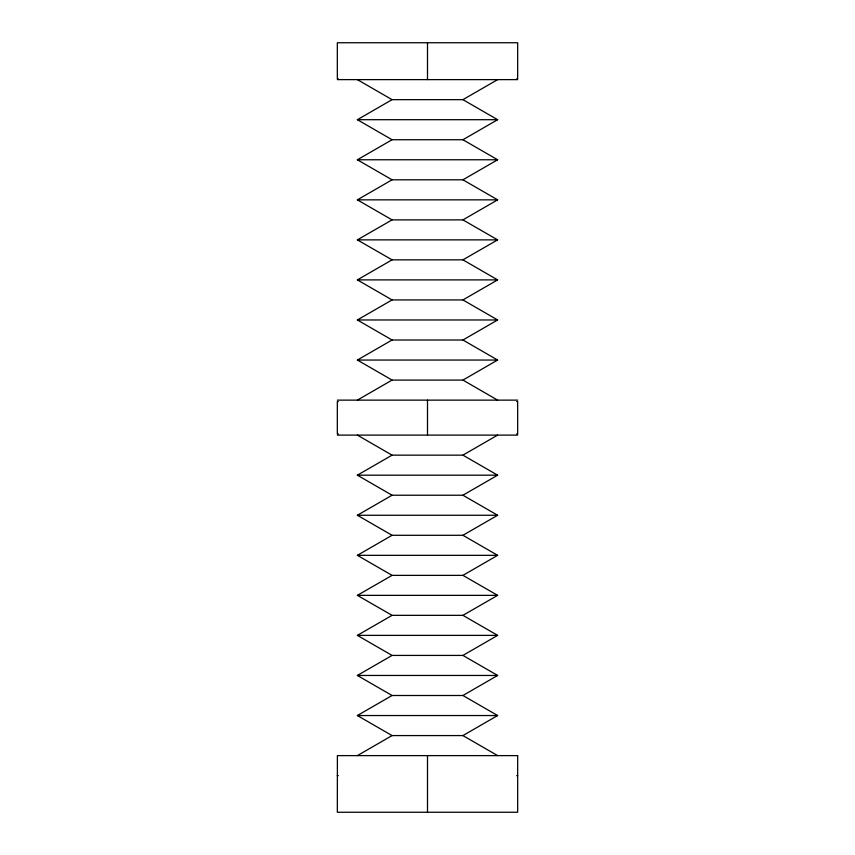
<?xml version="1.0" encoding="UTF-8"?>
<svg xmlns="http://www.w3.org/2000/svg" width="855" height="855" viewBox="0 0 855 855"><rect width="100%" height="100%" fill="white"/><g stroke="black" fill="none" stroke-linecap="round" stroke-linejoin="round"><path stroke-width="1.28" d="M392.071 139.739L357.369 119.7L392.071 99.661L462.929 99.661L497.631 119.7L462.929 139.739L392.071 139.739L357.369 159.767L392.071 179.807L462.929 179.807L497.631 199.846L462.929 219.885L392.071 219.885L357.369 239.87L392.071 259.856L462.929 259.856L497.631 239.87L462.929 219.885M462.929 99.661L497.631 79.622M392.071 219.885L357.369 199.846L392.071 179.807M462.929 179.807L497.631 159.767L462.929 139.739M462.929 259.856L497.631 279.895L462.929 299.934L392.071 299.934L357.369 279.895L392.071 259.856M462.929 299.934L497.631 319.973L462.929 340.012L392.071 340.012L357.369 319.973L392.071 299.934M462.929 340.012L497.631 360.051L462.929 380.09L392.071 380.09L357.369 360.051L392.071 340.012M357.369 400.129L392.071 380.09M392.071 495.227L357.369 475.188L392.071 455.149L462.929 455.149L497.631 475.188L462.929 495.227L392.071 495.227L357.369 515.266L392.071 535.294L462.929 535.294L497.631 555.333L462.929 575.372L392.071 575.372L357.369 595.358L392.071 615.344L462.929 615.344L497.631 595.358L462.929 575.372M462.929 455.149L497.631 435.11M392.071 575.372L357.369 555.333L392.071 535.294M462.929 535.294L497.631 515.266L462.929 495.227M462.929 615.344L497.631 635.383L462.929 655.422L392.071 655.422L357.369 635.383L392.071 615.344M392.071 695.5L357.369 715.539L392.071 735.578L462.929 735.578L497.631 715.539L462.929 695.5L392.071 695.5L357.369 675.461L392.071 655.422M357.369 755.617L392.071 735.578M462.929 695.5L497.631 675.461L462.929 655.422M338.334 78.82L337.33 78.82L337.33 42.75L517.67 42.75L517.67 78.82L516.666 78.82M337.394 79.622L517.67 79.622M357.369 119.7L497.631 119.7M357.369 159.767L497.631 159.767M357.369 199.846L497.631 199.846M357.369 239.87L497.631 239.87M357.369 279.895L497.631 279.895M357.369 319.973L497.631 319.973M357.369 360.051L497.631 360.051M337.394 400.129L517.67 400.129M338.334 401.583L337.33 401.583L337.33 433.87L338.334 433.87M516.666 401.583L517.67 401.583L517.67 433.87L516.666 433.87M337.394 435.11L517.67 435.11M357.369 475.188L497.631 475.188M357.369 515.266L497.631 515.266M357.369 555.333L497.631 555.333M357.369 595.358L497.631 595.358M357.369 635.383L497.631 635.383M357.369 675.461L497.631 675.461M357.369 715.539L497.631 715.539M337.33 775.656L338.334 775.656M516.666 775.656L517.67 775.656M357.369 79.622L392.071 99.661M462.929 380.09L497.631 400.129M357.369 435.11L392.071 455.149M462.929 735.578L497.631 755.617M427.5 42.75L427.5 79.622M427.5 400.129L427.5 435.11M427.5 755.617L427.5 812.25M517.67 755.617L337.394 755.617L337.33 812.25L517.67 812.25L517.67 755.617"/></g></svg>
